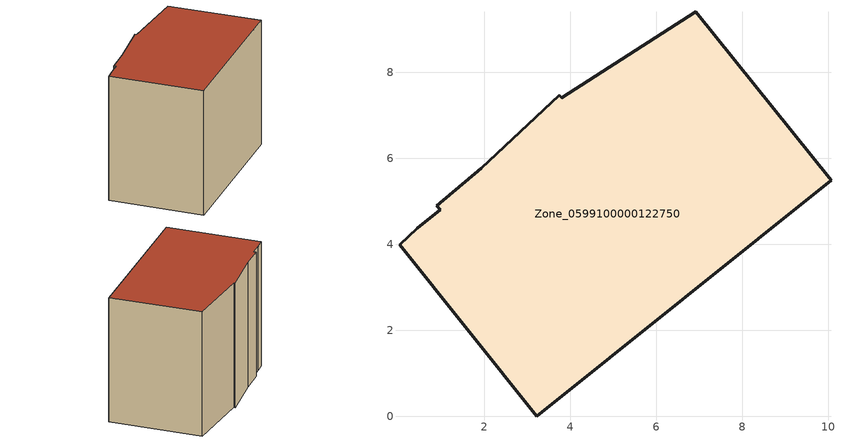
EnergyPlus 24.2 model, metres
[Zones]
Zone_0599100000122750
 floor ground (C_G): 0.89,4.9 1.93,5.77 3.75,7.47 3.8,7.4 6.92,9.41 10.06,5.49 3.22,0 0.03,3.98 0.45,4.38 0.98,4.8 z0
 wall outside (C_F): 1.93,5.77 0.89,4.9 0.98,4.8 0.45,4.38 0.03,3.98 3.22,0 10.06,5.49 6.92,9.41 3.8,7.4 3.75,7.47 1.93,5.77 z0:7
 roof outside (C_R): 6.92,9.41 3.8,7.4 3.75,7.47 1.93,5.77 0.89,4.9 0.98,4.8 0.45,4.38 0.03,3.98 3.22,0 10.06,5.49 z7
[BUILDING]
Pand.0599100000122750: North Axis=0; Terrain=City; Loads Convergence Tolerance Value=0.04; Temperature Convergence Tolerance Value=0.4; Solar Distribution=FullExterior; Maximum Number of Warmup Days=25; Minimum Number of Warmup Days=1
[Site:Location]
Rotterdam.The.Hague.AP_ZH_NLD Design_Conditions: Latitude=51.96; Longitude=4.45; Time Zone=1; Elevation=-4.5
[SITE:GROUNDTEMPERATURE:BUILDINGSURFACE]
18, 18, 18, 18, 18, 18, 18, 18, 18, 18, 18, 18
[MATERIAL] Thermal Absorptance=0.9; Solar Absorptance=0.7; Visible Absorptance=0.7
Name | Roughness | Thickness | Conductivity | Density | Specific Heat
G.TC.1946 | MediumSmooth | 0.15 | 1 | 540 | 1210
F.TC.1946 | Rough | 0.3 | 0.857143 | 1920 | 840
R.TC.1946 | MediumRough | 0.2 | 0.909091 | 1500 | 1000
[CONSTRUCTION]
C_G: G.TC.1946
C_F: F.TC.1946
C_R: R.TC.1946
[ZONE]
Zone_0599100000122750: Type=1; Multiplier=1; Ceiling Height=Autocalculate; Volume=Autocalculate; Floor Area=autocalculate; Part of Total Floor Area=Yes
[ZONEINFILTRATION:DESIGNFLOWRATE]
Infil_Zone_0599100000122750: Zone or ZoneList or Space or SpaceList=Zone_0599100000122750; Schedule=AlwaysOn; Design Flow Rate Calculation Method=Flow/Area; Flow Rate per Floor Area=0.003; Constant Term Coefficient=1; Temperature Term Coefficient=0; Velocity Term Coefficient=0; Velocity Squared Term Coefficient=0
[HVACTEMPLATE:ZONE:IDEALLOADSAIRSYSTEM]
Zone_0599100000122750: Maximum Heating Supply Air Temperature=50; Minimum Cooling Supply Air Temperature=13; Maximum Heating Supply Air Humidity Ratio=0.0156; Minimum Cooling Supply Air Humidity Ratio=0.0077; Heating Limit=NoLimit; Cooling Limit=NoLimit; Dehumidification Control Type=ConstantSensibleHeatRatio; Cooling Sensible Heat Ratio=0.7; Dehumidification Setpoint=60; Humidification Control Type=None; Humidification Setpoint=30; Outdoor Air Method=None; Outdoor Air Flow Rate per Person=0.00944; Outdoor Air Flow Rate per Zone Floor Area=0; Outdoor Air Flow Rate per Zone=0; Demand Controlled Ventilation Type=None; Outdoor Air Economizer Type=NoEconomizer; Heat Recovery Type=None; Sensible Heat Recovery Effectiveness=0.7; Latent Heat Recovery Effectiveness=0.65
[ZONECONTROL:THERMOSTAT]
ThermostatControl_Zone_0599100000122750: Zone or ZoneList=Zone_0599100000122750; Control Type Schedule=DualSetpointControlType; Control 1=Thermostat_Zone_0599100000122750; Temperature Difference Between Cutout And Setpoint=0
[THERMOSTATSETPOINT:DUALSETPOINT]
Thermostat_Zone_0599100000122750: Heating Setpoint Temperature Schedule=HeatingSetpoint_Zone_0599100000122750; Cooling Setpoint Temperature Schedule=CoolingSetpoint_Zone_0599100000122750
[SCHEDULE:COMPACT]
HeatingSetpoint_Zone_0599100000122750: Through: 12/31, For: AllDays, Until: 24:00, 21
CoolingSetpoint_Zone_0599100000122750: Through: 12/31, For: AllDays, Until: 24:00, 24
DualSetpointControlType: Through: 12/31, For: AllDays, Until: 24:00, 4
AlwaysOn: Through: 12/31, For: AllDays, Until: 24:00, 1
